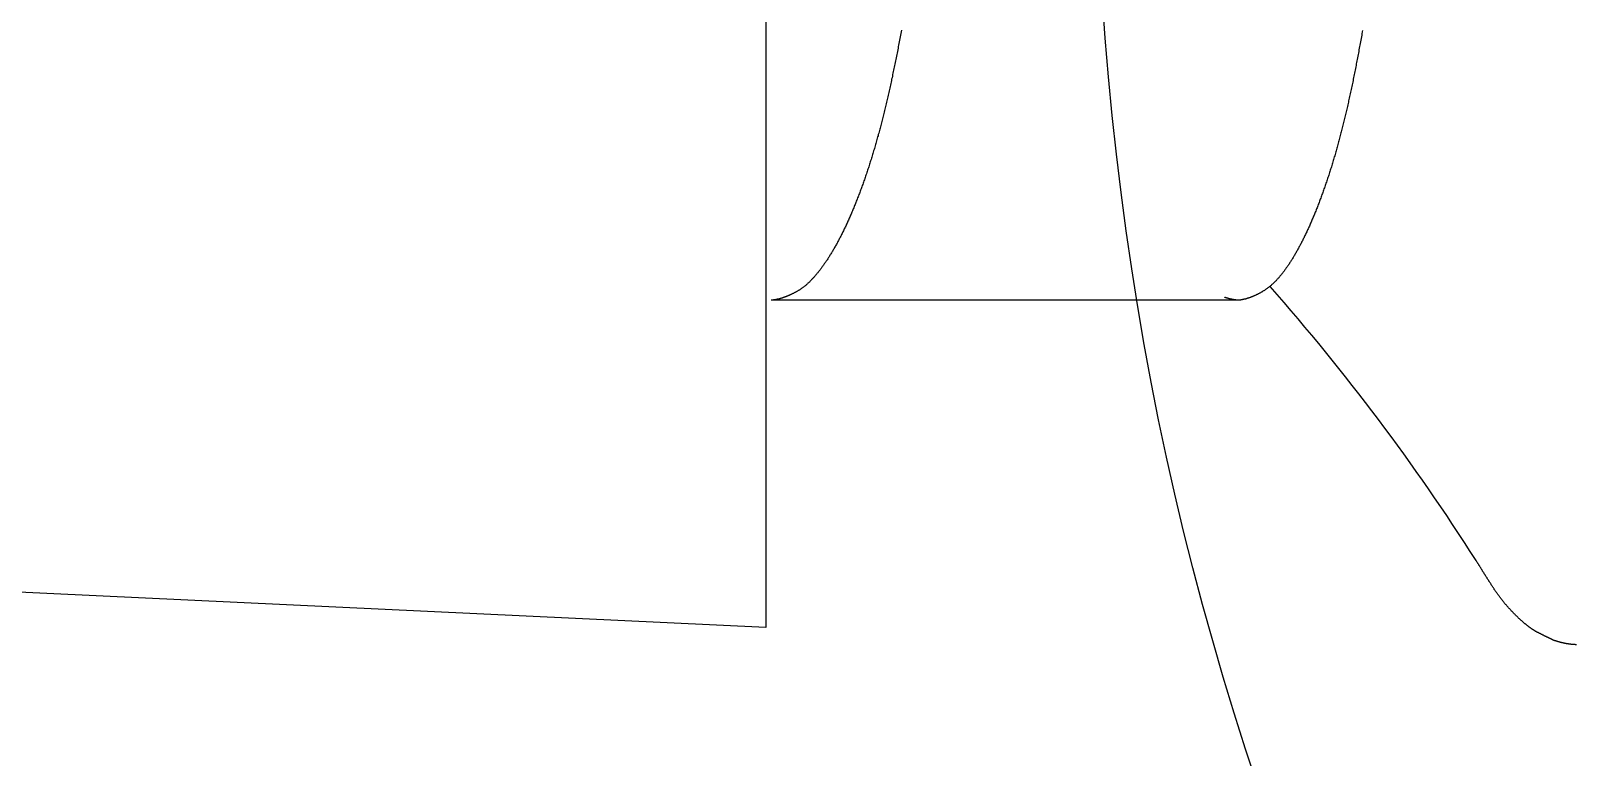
# Model space of a CAD drawing. Extents: x -120222 to -41942, y -19134 to 30932.
# Drawn here: x -78492.36 to -78472.19, y 10647.75 to 10657.23 of the extents above; entities that cross this region are included whole.
import ezdxf

# ---------------------------------------------------------------- set-up
doc = ezdxf.new("R2010")
doc.units = 0
doc.header["$LTSCALE"] = 150
doc.header["$MEASUREMENT"] = 0
doc.linetypes.add('ISO-10______', pattern=[4.699, 3.048, -0.762, 0.127, -0.762])
doc.layers.get('0').update_dxf_attribs({"linetype": 'CONTINUOUS'})
doc.layers.add('____-568', color=7, linetype='CONTINUOUS')
doc.layers.add('____B', color=7, linetype='CONTINUOUS')
doc.styles.get("Standard").update_dxf_attribs({"font": 'txt', "bigfont": 'BIGFONT.SHX'})

# ---------------------------------------------------------------- blocks, each defined once
blk = doc.blocks.new('____-179')
at = {"color": 1, "linetype": 'Continuous'}
blk.add_circle((-84873.558, 6111.519), 40, dxfattribs=at)
at = {"color": 0, "flags": 1}
for tag in ['FMK_ELEC60HZ_LPG_NOTICE', 'FMK_ELEC50HZ_GAS_NOTICE', 'FMK_FACILITY_SYMBOL']:
    blk.add_attdef(tag, (-84933.558, 6051.519), '', height=0.18, dxfattribs=at)
blk = doc.blocks.new('____-182')
at = {"color": 1, "linetype": 'Continuous'}
for p, q in [((-84917.872, 6126.295), (-84917.872, 6100.743)), ((-84911.706, 6105.019), (-84917.802, 6105.019)), ((-84917.872, 6100.743), (-84943.878, 6101.974))]:
    blk.add_line(p, q, dxfattribs=at)
at = {"color": 1, "linetype": 'Continuous', "flags": 128}
for points in [[(-84907.291, 6100.519), (-84907.298, 6100.519), (-84907.298, 6100.519)], [(-84910.085, 6108.542), (-84910.089, 6108.521), (-84910.092, 6108.499), (-84910.096, 6108.478), (-84910.1, 6108.456), (-84910.104, 6108.435), (-84910.108, 6108.414), (-84910.111, 6108.393), (-84910.115, 6108.372), (-84910.119, 6108.351), (-84910.123, 6108.33), (-84910.127, 6108.309), (-84910.131, 6108.288), (-84910.135, 6108.267), (-84910.138, 6108.246), (-84910.142, 6108.226), (-84910.146, 6108.205), (-84910.15, 6108.185), (-84910.154, 6108.164), (-84910.158, 6108.144), (-84910.162, 6108.124), (-84910.166, 6108.104), (-84910.17, 6108.084), (-84910.174, 6108.064), (-84910.178, 6108.044), (-84910.182, 6108.024), (-84910.186, 6108.004), (-84910.189, 6107.984), (-84910.193, 6107.964), (-84910.197, 6107.945), (-84910.201, 6107.925), (-84910.205, 6107.906), (-84910.209, 6107.886), (-84910.213, 6107.867), (-84910.217, 6107.848), (-84910.221, 6107.829), (-84910.225, 6107.81), (-84910.229, 6107.791), (-84910.234, 6107.772), (-84910.238, 6107.753), (-84910.242, 6107.734), (-84910.246, 6107.715), (-84910.25, 6107.697), (-84910.254, 6107.678), (-84910.258, 6107.659), (-84910.262, 6107.641), (-84910.266, 6107.623), (-84910.27, 6107.604), (-84910.274, 6107.586), (-84910.278, 6107.568), (-84910.282, 6107.55), (-84910.287, 6107.532), (-84910.291, 6107.514), (-84910.295, 6107.496), (-84910.299, 6107.478), (-84910.303, 6107.46), (-84910.307, 6107.443), (-84910.312, 6107.425), (-84910.316, 6107.408), (-84910.32, 6107.39), (-84910.324, 6107.373), (-84910.328, 6107.355), (-84910.332, 6107.338), (-84910.337, 6107.321), (-84910.341, 6107.304), (-84910.345, 6107.287), (-84910.349, 6107.27), (-84910.354, 6107.253), (-84910.358, 6107.236), (-84910.362, 6107.219), (-84910.367, 6107.202), (-84910.371, 6107.185), (-84910.375, 6107.168), (-84910.38, 6107.152), (-84910.384, 6107.135), (-84910.389, 6107.118), (-84910.393, 6107.101), (-84910.398, 6107.085), (-84910.402, 6107.068), (-84910.407, 6107.052), (-84910.411, 6107.035), (-84910.416, 6107.019), (-84910.42, 6107.003), (-84910.425, 6106.986), (-84910.43, 6106.97), (-84910.434, 6106.954), (-84910.439, 6106.938), (-84910.444, 6106.921), (-84910.448, 6106.905), (-84910.453, 6106.889), (-84910.458, 6106.873), (-84910.462, 6106.857), (-84910.467, 6106.841), (-84910.472, 6106.825), (-84910.477, 6106.809), (-84910.482, 6106.794), (-84910.487, 6106.778), (-84910.491, 6106.762), (-84910.496, 6106.746), (-84910.501, 6106.731), (-84910.506, 6106.715), (-84910.511, 6106.7), (-84910.516, 6106.684), (-84910.521, 6106.669), (-84910.526, 6106.653), (-84910.531, 6106.638), (-84910.536, 6106.622), (-84910.541, 6106.607), (-84910.546, 6106.592), (-84910.551, 6106.576), (-84910.556, 6106.561), (-84910.562, 6106.546), (-84910.567, 6106.531), (-84910.572, 6106.516), (-84910.577, 6106.501), (-84910.582, 6106.486), (-84910.588, 6106.471), (-84910.593, 6106.456), (-84910.598, 6106.441), (-84910.603, 6106.427), (-84910.609, 6106.412), (-84910.614, 6106.397), (-84910.619, 6106.382), (-84910.625, 6106.368), (-84910.63, 6106.353), (-84910.636, 6106.339), (-84910.641, 6106.324), (-84910.647, 6106.31), (-84910.652, 6106.295), (-84910.657, 6106.281), (-84910.663, 6106.267), (-84910.668, 6106.253), (-84910.674, 6106.238), (-84910.679, 6106.224), (-84910.685, 6106.211), (-84910.69, 6106.197), (-84910.696, 6106.183), (-84910.701, 6106.169), (-84910.707, 6106.156), (-84910.712, 6106.142), (-84910.718, 6106.129), (-84910.723, 6106.115), (-84910.729, 6106.102), (-84910.735, 6106.089), (-84910.74, 6106.076), (-84910.746, 6106.063), (-84910.751, 6106.05), (-84910.757, 6106.037), (-84910.762, 6106.024), (-84910.768, 6106.011), (-84910.774, 6105.999), (-84910.779, 6105.986), (-84910.785, 6105.973), (-84910.791, 6105.961), (-84910.796, 6105.949), (-84910.802, 6105.936), (-84910.807, 6105.924), (-84910.813, 6105.912), (-84910.819, 6105.9), (-84910.824, 6105.888), (-84910.83, 6105.876), (-84910.836, 6105.864), (-84910.841, 6105.853), (-84910.847, 6105.841), (-84910.853, 6105.829), (-84910.858, 6105.818), (-84910.864, 6105.806), (-84910.87, 6105.795), (-84910.876, 6105.784), (-84910.881, 6105.772), (-84910.887, 6105.761), (-84910.893, 6105.75), (-84910.899, 6105.739), (-84910.904, 6105.728), (-84910.91, 6105.718), (-84910.916, 6105.707), (-84910.922, 6105.696), (-84910.927, 6105.686), (-84910.933, 6105.675), (-84910.939, 6105.665), (-84910.945, 6105.654), (-84910.951, 6105.644), (-84910.956, 6105.634), (-84910.962, 6105.624), (-84910.968, 6105.614), (-84910.974, 6105.604), (-84910.98, 6105.594), (-84910.986, 6105.584), (-84910.992, 6105.574), (-84910.997, 6105.565), (-84911.003, 6105.555), (-84911.009, 6105.546), (-84911.015, 6105.536), (-84911.021, 6105.527), (-84911.027, 6105.518), (-84911.033, 6105.509), (-84911.039, 6105.5), (-84911.044, 6105.491), (-84911.05, 6105.482), (-84911.056, 6105.473), (-84911.062, 6105.465), (-84911.068, 6105.456), (-84911.074, 6105.448), (-84911.08, 6105.439), (-84911.085, 6105.431), (-84911.091, 6105.423), (-84911.097, 6105.415), (-84911.103, 6105.407), (-84911.109, 6105.399), (-84911.115, 6105.391), (-84911.121, 6105.383), (-84911.126, 6105.376), (-84911.132, 6105.368), (-84911.138, 6105.361), (-84911.144, 6105.354), (-84911.15, 6105.346), (-84911.156, 6105.339), (-84911.162, 6105.332), (-84911.167, 6105.325), (-84911.173, 6105.318), (-84911.179, 6105.312), (-84911.185, 6105.305), (-84911.191, 6105.298), (-84911.197, 6105.292), (-84911.203, 6105.286), (-84911.208, 6105.279), (-84911.214, 6105.273), (-84911.22, 6105.267), (-84911.226, 6105.261), (-84911.232, 6105.255), (-84911.238, 6105.249), (-84911.244, 6105.244), (-84911.249, 6105.238), (-84911.255, 6105.233), (-84911.261, 6105.227), (-84911.267, 6105.222), (-84911.273, 6105.217), (-84911.279, 6105.211), (-84911.284, 6105.206), (-84911.29, 6105.201), (-84911.296, 6105.197), (-84911.302, 6105.192), (-84911.308, 6105.187), (-84911.314, 6105.183), (-84911.319, 6105.178), (-84911.325, 6105.174), (-84911.331, 6105.17), (-84911.337, 6105.165), (-84911.343, 6105.161), (-84911.349, 6105.157), (-84911.355, 6105.153), (-84911.36, 6105.15), (-84911.366, 6105.146), (-84911.372, 6105.142), (-84911.378, 6105.139), (-84911.384, 6105.135), (-84911.389, 6105.132), (-84911.395, 6105.128), (-84911.401, 6105.125), (-84911.407, 6105.122), (-84911.412, 6105.119), (-84911.418, 6105.116), (-84911.424, 6105.112), (-84911.429, 6105.109), (-84911.435, 6105.106), (-84911.441, 6105.103), (-84911.446, 6105.101), (-84911.452, 6105.098), (-84911.457, 6105.095), (-84911.463, 6105.092), (-84911.468, 6105.089), (-84911.474, 6105.087), (-84911.479, 6105.084), (-84911.485, 6105.082), (-84911.49, 6105.079), (-84911.495, 6105.077), (-84911.501, 6105.074), (-84911.506, 6105.072), (-84911.511, 6105.07), (-84911.517, 6105.067), (-84911.522, 6105.065), (-84911.527, 6105.063), (-84911.533, 6105.061), (-84911.538, 6105.059), (-84911.543, 6105.057), (-84911.548, 6105.055), (-84911.553, 6105.053), (-84911.558, 6105.051), (-84911.563, 6105.049), (-84911.569, 6105.048), (-84911.574, 6105.046), (-84911.579, 6105.044), (-84911.584, 6105.043), (-84911.589, 6105.041), (-84911.594, 6105.04), (-84911.599, 6105.038), (-84911.603, 6105.037), (-84911.608, 6105.036), (-84911.613, 6105.034), (-84911.618, 6105.033), (-84911.623, 6105.032), (-84911.628, 6105.031), (-84911.633, 6105.03), (-84911.637, 6105.029), (-84911.642, 6105.028), (-84911.647, 6105.027), (-84911.651, 6105.026), (-84911.656, 6105.025), (-84911.661, 6105.024), (-84911.665, 6105.023), (-84911.67, 6105.023), (-84911.675, 6105.022), (-84911.679, 6105.021), (-84911.684, 6105.021), (-84911.688, 6105.02), (-84911.693, 6105.02), (-84911.697, 6105.019), (-84911.702, 6105.019), (-84911.706, 6105.019), (-84911.706, 6105.019)], [(-84916.102, 6108.543), (-84916.106, 6108.521), (-84916.11, 6108.5), (-84916.114, 6108.478), (-84916.118, 6108.457), (-84916.123, 6108.435), (-84916.127, 6108.414), (-84916.131, 6108.393), (-84916.135, 6108.372), (-84916.139, 6108.351), (-84916.143, 6108.33), (-84916.147, 6108.309), (-84916.151, 6108.288), (-84916.155, 6108.267), (-84916.159, 6108.246), (-84916.163, 6108.226), (-84916.167, 6108.205), (-84916.171, 6108.185), (-84916.175, 6108.164), (-84916.18, 6108.144), (-84916.184, 6108.123), (-84916.188, 6108.103), (-84916.192, 6108.083), (-84916.196, 6108.063), (-84916.2, 6108.043), (-84916.204, 6108.023), (-84916.209, 6108.003), (-84916.213, 6107.983), (-84916.217, 6107.964), (-84916.221, 6107.944), (-84916.225, 6107.924), (-84916.23, 6107.905), (-84916.234, 6107.886), (-84916.238, 6107.866), (-84916.242, 6107.847), (-84916.246, 6107.828), (-84916.251, 6107.808), (-84916.255, 6107.789), (-84916.259, 6107.77), (-84916.263, 6107.751), (-84916.268, 6107.733), (-84916.272, 6107.714), (-84916.276, 6107.695), (-84916.281, 6107.676), (-84916.285, 6107.658), (-84916.289, 6107.639), (-84916.293, 6107.621), (-84916.298, 6107.603), (-84916.302, 6107.584), (-84916.306, 6107.566), (-84916.311, 6107.548), (-84916.315, 6107.53), (-84916.319, 6107.512), (-84916.324, 6107.494), (-84916.328, 6107.476), (-84916.333, 6107.458), (-84916.337, 6107.441), (-84916.341, 6107.423), (-84916.346, 6107.405), (-84916.35, 6107.388), (-84916.355, 6107.37), (-84916.359, 6107.353), (-84916.363, 6107.336), (-84916.368, 6107.319), (-84916.372, 6107.301), (-84916.377, 6107.284), (-84916.381, 6107.267), (-84916.386, 6107.25), (-84916.39, 6107.233), (-84916.395, 6107.217), (-84916.399, 6107.2), (-84916.404, 6107.183), (-84916.408, 6107.166), (-84916.413, 6107.15), (-84916.417, 6107.133), (-84916.422, 6107.116), (-84916.427, 6107.1), (-84916.431, 6107.083), (-84916.436, 6107.067), (-84916.441, 6107.05), (-84916.446, 6107.034), (-84916.45, 6107.017), (-84916.455, 6107.001), (-84916.46, 6106.985), (-84916.465, 6106.969), (-84916.47, 6106.952), (-84916.474, 6106.936), (-84916.479, 6106.92), (-84916.484, 6106.904), (-84916.489, 6106.888), (-84916.494, 6106.872), (-84916.499, 6106.856), (-84916.504, 6106.84), (-84916.509, 6106.824), (-84916.514, 6106.808), (-84916.519, 6106.793), (-84916.524, 6106.777), (-84916.529, 6106.761), (-84916.534, 6106.746), (-84916.539, 6106.73), (-84916.545, 6106.715), (-84916.55, 6106.699), (-84916.555, 6106.684), (-84916.56, 6106.668), (-84916.565, 6106.653), (-84916.57, 6106.637), (-84916.576, 6106.622), (-84916.581, 6106.607), (-84916.586, 6106.592), (-84916.592, 6106.576), (-84916.597, 6106.561), (-84916.602, 6106.546), (-84916.608, 6106.531), (-84916.613, 6106.516), (-84916.619, 6106.501), (-84916.624, 6106.486), (-84916.629, 6106.471), (-84916.635, 6106.457), (-84916.64, 6106.442), (-84916.646, 6106.427), (-84916.651, 6106.412), (-84916.657, 6106.398), (-84916.663, 6106.383), (-84916.668, 6106.369), (-84916.674, 6106.354), (-84916.679, 6106.34), (-84916.685, 6106.325), (-84916.691, 6106.311), (-84916.697, 6106.296), (-84916.702, 6106.282), (-84916.708, 6106.268), (-84916.714, 6106.254), (-84916.719, 6106.24), (-84916.725, 6106.226), (-84916.731, 6106.212), (-84916.737, 6106.198), (-84916.743, 6106.184), (-84916.748, 6106.17), (-84916.754, 6106.157), (-84916.76, 6106.143), (-84916.766, 6106.13), (-84916.772, 6106.116), (-84916.777, 6106.103), (-84916.783, 6106.09), (-84916.789, 6106.077), (-84916.795, 6106.064), (-84916.801, 6106.051), (-84916.807, 6106.038), (-84916.812, 6106.025), (-84916.818, 6106.012), (-84916.824, 6105.999), (-84916.83, 6105.987), (-84916.836, 6105.974), (-84916.842, 6105.962), (-84916.848, 6105.949), (-84916.854, 6105.937), (-84916.86, 6105.925), (-84916.866, 6105.913), (-84916.872, 6105.901), (-84916.877, 6105.889), (-84916.883, 6105.877), (-84916.889, 6105.865), (-84916.895, 6105.853), (-84916.901, 6105.842), (-84916.907, 6105.83), (-84916.913, 6105.819), (-84916.919, 6105.807), (-84916.925, 6105.796), (-84916.931, 6105.785), (-84916.937, 6105.773), (-84916.943, 6105.762), (-84916.949, 6105.751), (-84916.955, 6105.74), (-84916.961, 6105.729), (-84916.967, 6105.719), (-84916.974, 6105.708), (-84916.98, 6105.697), (-84916.986, 6105.687), (-84916.992, 6105.676), (-84916.998, 6105.666), (-84917.004, 6105.656), (-84917.01, 6105.645), (-84917.016, 6105.635), (-84917.022, 6105.625), (-84917.028, 6105.615), (-84917.035, 6105.605), (-84917.041, 6105.595), (-84917.047, 6105.585), (-84917.053, 6105.576), (-84917.059, 6105.566), (-84917.065, 6105.557), (-84917.071, 6105.547), (-84917.078, 6105.538), (-84917.084, 6105.528), (-84917.09, 6105.519), (-84917.096, 6105.51), (-84917.102, 6105.501), (-84917.109, 6105.492), (-84917.115, 6105.483), (-84917.121, 6105.475), (-84917.127, 6105.466), (-84917.133, 6105.457), (-84917.139, 6105.449), (-84917.146, 6105.441), (-84917.152, 6105.432), (-84917.158, 6105.424), (-84917.164, 6105.416), (-84917.17, 6105.408), (-84917.176, 6105.4), (-84917.182, 6105.392), (-84917.188, 6105.385), (-84917.195, 6105.377), (-84917.201, 6105.37), (-84917.207, 6105.362), (-84917.213, 6105.355), (-84917.219, 6105.348), (-84917.225, 6105.34), (-84917.231, 6105.333), (-84917.237, 6105.326), (-84917.243, 6105.32), (-84917.249, 6105.313), (-84917.256, 6105.306), (-84917.262, 6105.3), (-84917.268, 6105.293), (-84917.274, 6105.287), (-84917.28, 6105.28), (-84917.286, 6105.274), (-84917.292, 6105.268), (-84917.298, 6105.262), (-84917.304, 6105.256), (-84917.31, 6105.25), (-84917.316, 6105.245), (-84917.322, 6105.239), (-84917.328, 6105.234), (-84917.334, 6105.228), (-84917.34, 6105.223), (-84917.346, 6105.218), (-84917.352, 6105.212), (-84917.358, 6105.207), (-84917.364, 6105.202), (-84917.37, 6105.198), (-84917.376, 6105.193), (-84917.382, 6105.188), (-84917.388, 6105.184), (-84917.394, 6105.179), (-84917.4, 6105.175), (-84917.406, 6105.17), (-84917.412, 6105.166), (-84917.418, 6105.162), (-84917.424, 6105.158), (-84917.43, 6105.154), (-84917.436, 6105.15), (-84917.442, 6105.147), (-84917.448, 6105.143), (-84917.454, 6105.14), (-84917.46, 6105.136), (-84917.466, 6105.133), (-84917.472, 6105.129), (-84917.477, 6105.126), (-84917.483, 6105.123), (-84917.489, 6105.12), (-84917.495, 6105.117), (-84917.501, 6105.114), (-84917.507, 6105.111), (-84917.512, 6105.108), (-84917.518, 6105.105), (-84917.524, 6105.102), (-84917.53, 6105.1), (-84917.535, 6105.097), (-84917.541, 6105.094), (-84917.547, 6105.092), (-84917.552, 6105.089), (-84917.558, 6105.087), (-84917.563, 6105.084), (-84917.569, 6105.082), (-84917.574, 6105.079), (-84917.58, 6105.077), (-84917.585, 6105.075), (-84917.591, 6105.072), (-84917.596, 6105.07), (-84917.602, 6105.068), (-84917.607, 6105.066), (-84917.612, 6105.064), (-84917.618, 6105.062), (-84917.623, 6105.06), (-84917.628, 6105.058), (-84917.633, 6105.056), (-84917.639, 6105.054), (-84917.644, 6105.052), (-84917.649, 6105.051), (-84917.654, 6105.049), (-84917.659, 6105.047), (-84917.664, 6105.046), (-84917.669, 6105.044), (-84917.675, 6105.042), (-84917.68, 6105.041), (-84917.685, 6105.04), (-84917.69, 6105.038), (-84917.695, 6105.037), (-84917.699, 6105.036), (-84917.704, 6105.034), (-84917.709, 6105.033), (-84917.714, 6105.032), (-84917.719, 6105.031), (-84917.724, 6105.03), (-84917.729, 6105.029), (-84917.733, 6105.028), (-84917.738, 6105.027), (-84917.743, 6105.026), (-84917.748, 6105.025), (-84917.752, 6105.024), (-84917.757, 6105.024), (-84917.762, 6105.023), (-84917.766, 6105.022), (-84917.771, 6105.022), (-84917.775, 6105.021), (-84917.78, 6105.021), (-84917.784, 6105.02), (-84917.789, 6105.02), (-84917.793, 6105.019), (-84917.798, 6105.019), (-84917.802, 6105.019), (-84917.802, 6105.019)], [(-84911.706, 6105.019), (-84911.708, 6105.019), (-84911.709, 6105.019), (-84911.711, 6105.019), (-84911.712, 6105.019), (-84911.714, 6105.019), (-84911.715, 6105.019), (-84911.716, 6105.02), (-84911.718, 6105.02), (-84911.719, 6105.02), (-84911.721, 6105.02), (-84911.722, 6105.02), (-84911.724, 6105.02), (-84911.725, 6105.02), (-84911.727, 6105.02), (-84911.728, 6105.02), (-84911.729, 6105.021), (-84911.731, 6105.021), (-84911.732, 6105.021), (-84911.734, 6105.021), (-84911.735, 6105.021), (-84911.737, 6105.021), (-84911.738, 6105.021), (-84911.74, 6105.022), (-84911.741, 6105.022), (-84911.742, 6105.022), (-84911.744, 6105.022), (-84911.745, 6105.022), (-84911.747, 6105.022), (-84911.748, 6105.023), (-84911.75, 6105.023), (-84911.751, 6105.023), (-84911.752, 6105.023), (-84911.754, 6105.023), (-84911.755, 6105.024), (-84911.757, 6105.024), (-84911.758, 6105.024), (-84911.76, 6105.024), (-84911.761, 6105.024), (-84911.762, 6105.025), (-84911.764, 6105.025), (-84911.765, 6105.025), (-84911.767, 6105.025), (-84911.768, 6105.026), (-84911.77, 6105.026), (-84911.771, 6105.026), (-84911.772, 6105.026), (-84911.774, 6105.026), (-84911.775, 6105.027), (-84911.777, 6105.027), (-84911.778, 6105.027), (-84911.779, 6105.027), (-84911.781, 6105.028), (-84911.782, 6105.028), (-84911.784, 6105.028), (-84911.785, 6105.028), (-84911.787, 6105.029), (-84911.788, 6105.029), (-84911.789, 6105.029), (-84911.791, 6105.03), (-84911.792, 6105.03), (-84911.794, 6105.03), (-84911.795, 6105.03), (-84911.796, 6105.031), (-84911.798, 6105.031), (-84911.799, 6105.031), (-84911.801, 6105.032), (-84911.802, 6105.032), (-84911.803, 6105.032), (-84911.805, 6105.033), (-84911.806, 6105.033), (-84911.808, 6105.033), (-84911.809, 6105.034), (-84911.811, 6105.034), (-84911.812, 6105.034), (-84911.813, 6105.035), (-84911.815, 6105.035), (-84911.816, 6105.035), (-84911.818, 6105.036), (-84911.819, 6105.036), (-84911.82, 6105.036), (-84911.822, 6105.037), (-84911.823, 6105.037), (-84911.824, 6105.037), (-84911.826, 6105.038), (-84911.827, 6105.038), (-84911.829, 6105.038), (-84911.83, 6105.039), (-84911.831, 6105.039), (-84911.833, 6105.04), (-84911.834, 6105.04), (-84911.836, 6105.04), (-84911.837, 6105.041), (-84911.838, 6105.041), (-84911.84, 6105.041), (-84911.841, 6105.042), (-84911.843, 6105.042), (-84911.844, 6105.043), (-84911.845, 6105.043), (-84911.847, 6105.044), (-84911.848, 6105.044), (-84911.85, 6105.044), (-84911.851, 6105.045), (-84911.852, 6105.045), (-84911.854, 6105.046), (-84911.855, 6105.046), (-84911.856, 6105.046), (-84911.858, 6105.047), (-84911.859, 6105.047), (-84911.861, 6105.048), (-84911.862, 6105.048), (-84911.863, 6105.049), (-84911.865, 6105.049), (-84911.866, 6105.05), (-84911.867, 6105.05), (-84911.869, 6105.051), (-84911.87, 6105.051), (-84911.872, 6105.051), (-84911.873, 6105.052), (-84911.874, 6105.052), (-84911.876, 6105.053), (-84911.877, 6105.053), (-84911.878, 6105.054), (-84911.88, 6105.054), (-84911.881, 6105.055), (-84911.882, 6105.055), (-84911.884, 6105.056), (-84911.885, 6105.056), (-84911.887, 6105.057), (-84911.887, 6105.057)], [(-84907.589, 6100.576), (-84907.591, 6100.578), (-84907.594, 6100.579), (-84907.597, 6100.58), (-84907.6, 6100.581), (-84907.602, 6100.583), (-84907.605, 6100.584), (-84907.608, 6100.585), (-84907.611, 6100.587), (-84907.613, 6100.588), (-84907.616, 6100.589), (-84907.619, 6100.591), (-84907.622, 6100.592), (-84907.625, 6100.594), (-84907.628, 6100.595), (-84907.631, 6100.596), (-84907.634, 6100.598), (-84907.637, 6100.599), (-84907.64, 6100.601), (-84907.643, 6100.602), (-84907.646, 6100.603), (-84907.649, 6100.605), (-84907.652, 6100.606), (-84907.655, 6100.608), (-84907.658, 6100.609), (-84907.661, 6100.611), (-84907.664, 6100.612), (-84907.667, 6100.614), (-84907.67, 6100.616), (-84907.674, 6100.617), (-84907.677, 6100.619), (-84907.68, 6100.62), (-84907.683, 6100.622), (-84907.687, 6100.624), (-84907.69, 6100.625), (-84907.693, 6100.627), (-84907.697, 6100.628), (-84907.7, 6100.63), (-84907.703, 6100.632), (-84907.707, 6100.633), (-84907.71, 6100.635), (-84907.714, 6100.637), (-84907.717, 6100.639), (-84907.72, 6100.64), (-84907.724, 6100.642), (-84907.727, 6100.644), (-84907.731, 6100.645), (-84907.735, 6100.647), (-84907.738, 6100.649), (-84907.742, 6100.651), (-84907.745, 6100.653), (-84907.749, 6100.654), (-84907.753, 6100.656), (-84907.756, 6100.658), (-84907.76, 6100.66), (-84907.764, 6100.662), (-84907.767, 6100.664), (-84907.771, 6100.666), (-84907.775, 6100.667), (-84907.779, 6100.669), (-84907.783, 6100.671), (-84907.786, 6100.673), (-84907.79, 6100.675), (-84907.794, 6100.677), (-84907.798, 6100.679), (-84907.802, 6100.681), (-84907.806, 6100.683), (-84907.81, 6100.685), (-84907.814, 6100.687), (-84907.818, 6100.69), (-84907.822, 6100.692), (-84907.826, 6100.694), (-84907.83, 6100.696), (-84907.834, 6100.699), (-84907.838, 6100.701), (-84907.842, 6100.704), (-84907.846, 6100.706), (-84907.85, 6100.709), (-84907.854, 6100.712), (-84907.859, 6100.714), (-84907.863, 6100.717), (-84907.867, 6100.72), (-84907.871, 6100.723), (-84907.876, 6100.726), (-84907.88, 6100.728), (-84907.884, 6100.731), (-84907.888, 6100.734), (-84907.893, 6100.738), (-84907.897, 6100.741), (-84907.902, 6100.744), (-84907.906, 6100.747), (-84907.91, 6100.75), (-84907.915, 6100.754), (-84907.919, 6100.757), (-84907.924, 6100.761), (-84907.928, 6100.764), (-84907.933, 6100.768), (-84907.937, 6100.771), (-84907.942, 6100.775), (-84907.947, 6100.779), (-84907.951, 6100.782), (-84907.956, 6100.786), (-84907.96, 6100.79), (-84907.965, 6100.794), (-84907.97, 6100.798), (-84907.975, 6100.802), (-84907.979, 6100.806), (-84907.984, 6100.81), (-84907.989, 6100.814), (-84907.994, 6100.818), (-84907.998, 6100.822), (-84908.003, 6100.827), (-84908.008, 6100.831), (-84908.013, 6100.835), (-84908.018, 6100.84), (-84908.023, 6100.844), (-84908.028, 6100.849), (-84908.033, 6100.853), (-84908.038, 6100.858), (-84908.043, 6100.863), (-84908.048, 6100.867), (-84908.053, 6100.872), (-84908.058, 6100.877), (-84908.063, 6100.882), (-84908.068, 6100.887), (-84908.073, 6100.892), (-84908.078, 6100.897), (-84908.083, 6100.902), (-84908.089, 6100.907), (-84908.094, 6100.912), (-84908.099, 6100.917), (-84908.104, 6100.923), (-84908.109, 6100.928), (-84908.114, 6100.933), (-84908.119, 6100.938), (-84908.124, 6100.943), (-84908.129, 6100.949), (-84908.134, 6100.954), (-84908.139, 6100.959), (-84908.144, 6100.965), (-84908.149, 6100.97), (-84908.154, 6100.975), (-84908.159, 6100.981), (-84908.164, 6100.986), (-84908.169, 6100.991), (-84908.174, 6100.997), (-84908.179, 6101.002), (-84908.184, 6101.008), (-84908.188, 6101.013), (-84908.193, 6101.018), (-84908.198, 6101.024), (-84908.203, 6101.029), (-84908.208, 6101.035), (-84908.212, 6101.04), (-84908.217, 6101.046), (-84908.222, 6101.051), (-84908.226, 6101.057), (-84908.231, 6101.063), (-84908.235, 6101.068), (-84908.24, 6101.074), (-84908.245, 6101.079), (-84908.249, 6101.085), (-84908.254, 6101.091), (-84908.258, 6101.096), (-84908.263, 6101.102), (-84908.267, 6101.108), (-84908.272, 6101.113), (-84908.276, 6101.119), (-84908.281, 6101.125), (-84908.285, 6101.131), (-84908.289, 6101.136), (-84908.294, 6101.142), (-84908.298, 6101.148), (-84908.302, 6101.154), (-84908.307, 6101.16), (-84908.311, 6101.165), (-84908.315, 6101.171), (-84908.319, 6101.177), (-84908.324, 6101.183), (-84908.328, 6101.189), (-84908.332, 6101.195), (-84908.336, 6101.201), (-84908.34, 6101.207), (-84908.345, 6101.213), (-84908.349, 6101.218), (-84908.353, 6101.224), (-84908.357, 6101.23), (-84908.361, 6101.236), (-84908.365, 6101.242), (-84908.369, 6101.249), (-84908.373, 6101.255), (-84908.377, 6101.261), (-84908.381, 6101.267), (-84908.385, 6101.273), (-84908.389, 6101.279), (-84908.393, 6101.285), (-84908.396, 6101.291), (-84908.4, 6101.297), (-84908.404, 6101.303), (-84908.408, 6101.309), (-84908.412, 6101.315), (-84908.416, 6101.321), (-84908.419, 6101.327), (-84908.423, 6101.333), (-84908.427, 6101.339), (-84908.431, 6101.344), (-84908.435, 6101.35), (-84908.438, 6101.356), (-84908.442, 6101.362), (-84908.446, 6101.368), (-84908.449, 6101.373), (-84908.453, 6101.379), (-84908.457, 6101.385), (-84908.46, 6101.391), (-84908.464, 6101.396), (-84908.468, 6101.402), (-84908.471, 6101.408), (-84908.475, 6101.413), (-84908.478, 6101.419), (-84908.482, 6101.425), (-84908.485, 6101.43), (-84908.489, 6101.436), (-84908.492, 6101.441), (-84908.496, 6101.447), (-84908.499, 6101.453), (-84908.503, 6101.458), (-84908.506, 6101.464), (-84908.51, 6101.469), (-84908.513, 6101.474), (-84908.517, 6101.48), (-84908.52, 6101.485), (-84908.523, 6101.491), (-84908.527, 6101.496), (-84908.53, 6101.502), (-84908.533, 6101.507), (-84908.537, 6101.512), (-84908.54, 6101.518), (-84908.543, 6101.523), (-84908.547, 6101.528), (-84908.55, 6101.533), (-84908.553, 6101.539), (-84908.556, 6101.544), (-84908.559, 6101.549), (-84908.563, 6101.554), (-84908.566, 6101.56), (-84908.569, 6101.565), (-84908.572, 6101.57), (-84908.575, 6101.575), (-84908.578, 6101.58), (-84908.582, 6101.585), (-84908.585, 6101.59), (-84908.588, 6101.595), (-84908.591, 6101.6), (-84908.594, 6101.605), (-84908.597, 6101.61), (-84908.6, 6101.615), (-84908.603, 6101.62), (-84908.603, 6101.62)], [(-84907.298, 6100.519), (-84907.3, 6100.519), (-84907.302, 6100.519), (-84907.305, 6100.519), (-84907.307, 6100.519), (-84907.309, 6100.52), (-84907.312, 6100.52), (-84907.314, 6100.52), (-84907.316, 6100.52), (-84907.319, 6100.52), (-84907.321, 6100.52), (-84907.323, 6100.521), (-84907.326, 6100.521), (-84907.328, 6100.521), (-84907.33, 6100.521), (-84907.333, 6100.521), (-84907.335, 6100.521), (-84907.337, 6100.522), (-84907.34, 6100.522), (-84907.342, 6100.522), (-84907.344, 6100.522), (-84907.347, 6100.523), (-84907.349, 6100.523), (-84907.351, 6100.523), (-84907.354, 6100.523), (-84907.356, 6100.524), (-84907.358, 6100.524), (-84907.36, 6100.524), (-84907.363, 6100.524), (-84907.365, 6100.525), (-84907.367, 6100.525), (-84907.37, 6100.525), (-84907.372, 6100.525), (-84907.374, 6100.526), (-84907.377, 6100.526), (-84907.379, 6100.526), (-84907.381, 6100.527), (-84907.384, 6100.527), (-84907.386, 6100.527), (-84907.388, 6100.528), (-84907.39, 6100.528), (-84907.393, 6100.528), (-84907.395, 6100.529), (-84907.397, 6100.529), (-84907.4, 6100.529), (-84907.402, 6100.53), (-84907.404, 6100.53), (-84907.406, 6100.53), (-84907.409, 6100.531), (-84907.411, 6100.531), (-84907.413, 6100.531), (-84907.416, 6100.532), (-84907.418, 6100.532), (-84907.42, 6100.533), (-84907.423, 6100.533), (-84907.425, 6100.533), (-84907.427, 6100.534), (-84907.429, 6100.534), (-84907.432, 6100.535), (-84907.434, 6100.535), (-84907.436, 6100.535), (-84907.438, 6100.536), (-84907.441, 6100.536), (-84907.443, 6100.537), (-84907.445, 6100.537), (-84907.448, 6100.538), (-84907.45, 6100.538), (-84907.452, 6100.539), (-84907.454, 6100.539), (-84907.457, 6100.54), (-84907.459, 6100.54), (-84907.461, 6100.541), (-84907.463, 6100.541), (-84907.466, 6100.542), (-84907.468, 6100.542), (-84907.47, 6100.543), (-84907.473, 6100.543), (-84907.475, 6100.544), (-84907.477, 6100.544), (-84907.479, 6100.545), (-84907.482, 6100.545), (-84907.484, 6100.546), (-84907.486, 6100.546), (-84907.488, 6100.547), (-84907.491, 6100.547), (-84907.493, 6100.548), (-84907.495, 6100.548), (-84907.497, 6100.549), (-84907.5, 6100.55), (-84907.502, 6100.55), (-84907.504, 6100.551), (-84907.506, 6100.551), (-84907.509, 6100.552), (-84907.511, 6100.552), (-84907.513, 6100.553), (-84907.515, 6100.554), (-84907.518, 6100.554), (-84907.52, 6100.555), (-84907.522, 6100.556), (-84907.524, 6100.556), (-84907.527, 6100.557), (-84907.529, 6100.557), (-84907.531, 6100.558), (-84907.533, 6100.559), (-84907.535, 6100.559), (-84907.538, 6100.56), (-84907.54, 6100.561), (-84907.542, 6100.561), (-84907.544, 6100.562), (-84907.547, 6100.563), (-84907.549, 6100.563), (-84907.551, 6100.564), (-84907.553, 6100.565), (-84907.556, 6100.565), (-84907.558, 6100.566), (-84907.56, 6100.567), (-84907.562, 6100.568), (-84907.564, 6100.568), (-84907.567, 6100.569), (-84907.569, 6100.57), (-84907.571, 6100.57), (-84907.573, 6100.571), (-84907.576, 6100.572), (-84907.578, 6100.573), (-84907.58, 6100.573), (-84907.582, 6100.574), (-84907.584, 6100.575), (-84907.587, 6100.576), (-84907.589, 6100.576), (-84907.589, 6100.576)]]:
    blk.add_lwpolyline(points, dxfattribs=at)
at = {"color": 1, "linetype": 'Continuous'}
blk.add_arc((-84933.064, 6086.042), 29, 32.491, 41.3442, dxfattribs=at)
blk = doc.blocks.new('____-186')
at = {"color": 1}
for name in ['____-179', '____-182']:
    blk.add_blockref(name, (0, 0), dxfattribs=at)

msp = doc.modelspace()

# ---------------------------------------------------------------- linework, layer by layer
at = {"layer": '____B', "color": 6, "linetype": 'ISO-10______'}
msp.add_line((-78487.45335, -18224.63715), (-78487.45335, 28821.32986), dxfattribs=at)

# ---------------------------------------------------------------- block references
at = {"layer": '____-568', "color": 0}
msp.add_blockref('____-186', (6435.10495, 4548.69799), dxfattribs=at)

doc.saveas('drawing.dxf')
